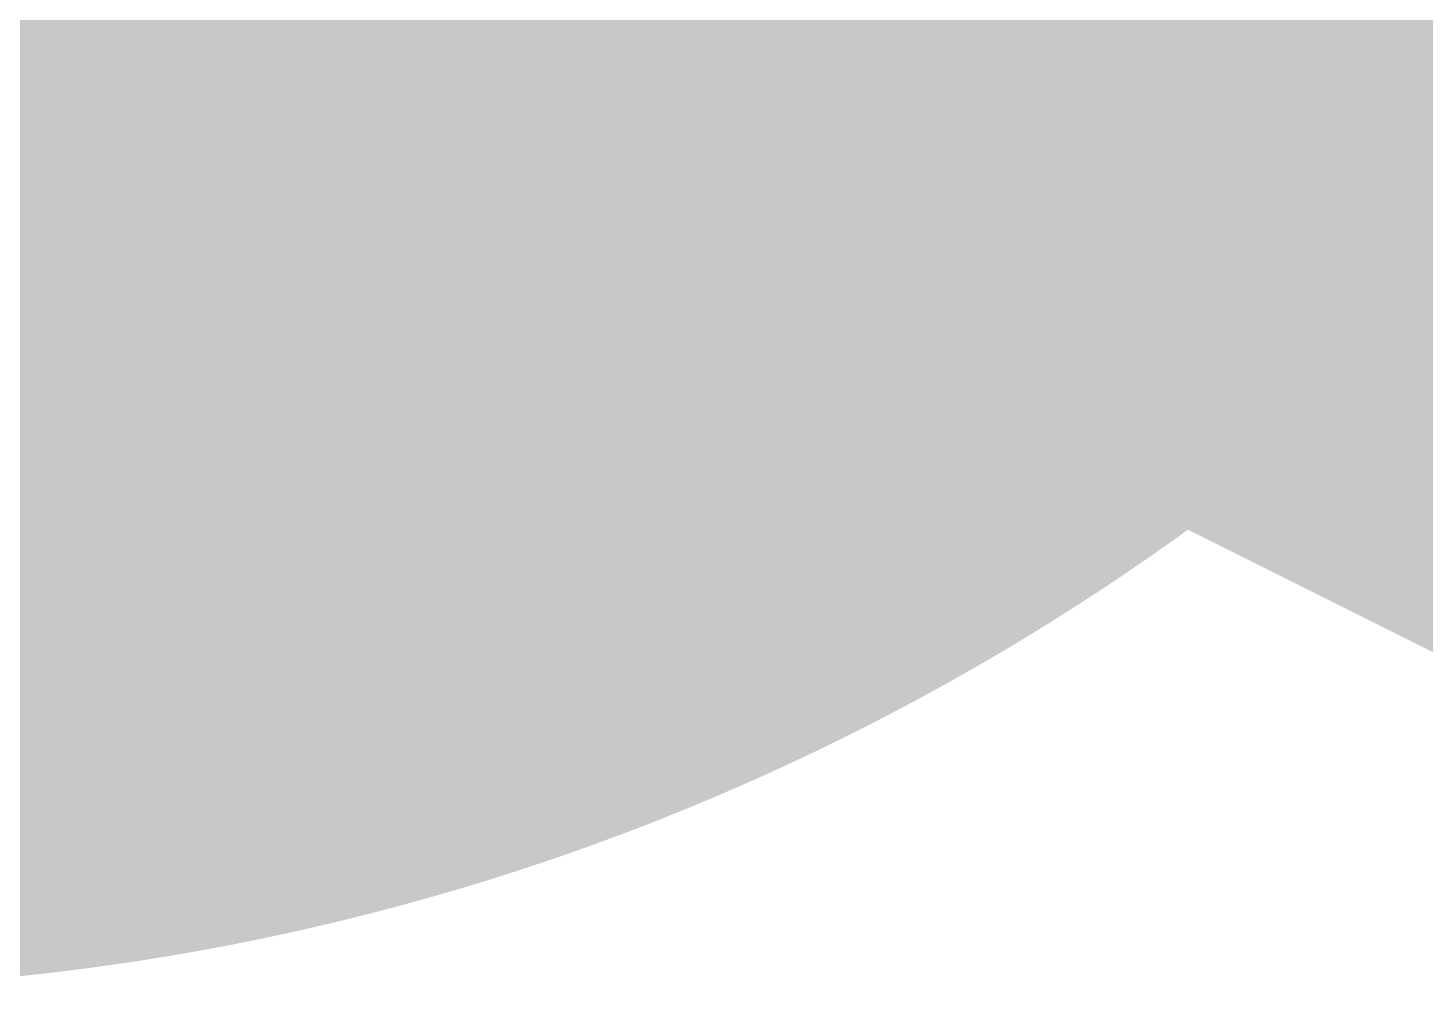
# Model space of a CAD drawing. Header units: inches. Extents: x -2 to 289, y -4 to 187.
# Drawn here: x 74.9624 to 75.1349, y 22.1861 to 22.305 of the extents above; entities that cross this region are included whole.
import ezdxf

# ---------------------------------------------------------------- set-up
doc = ezdxf.new("R2010")
doc.units = ezdxf.units.IN
for name, color, linetype in [('Bottom Layer', 5, 'Continuous'), ('Drill Drawing', 1, 'Continuous'), ('Layer 1', 16, 'Continuous'), ('Layer 2', 76, 'Continuous'), ('Top Layer', 1, 'Continuous')]:
    doc.layers.add(name, color=color, linetype=linetype)

msp = doc.modelspace()

# ---------------------------------------------------------------- hatches: boundary and pattern name
at = {"layer": 'Bottom Layer'}
h = msp.add_hatch(color=5, dxfattribs=at)
edge = h.paths.add_edge_path()
edge.add_arc((74.93, 22.48622), 0.3, 0, 360)
at = {"layer": 'Layer 1'}
h = msp.add_hatch(color=16, dxfattribs=at)
edge = h.paths.add_edge_path()
edge.add_arc((74.93, 22.48622), 0.3, 0, 360)
at = {"layer": 'Layer 2'}
h = msp.add_hatch(color=76, dxfattribs=at)
edge = h.paths.add_edge_path()
edge.add_arc((74.93, 22.48622), 0.3, 0, 360)
at = {"layer": 'Top Layer'}
h = msp.add_hatch(color=1, dxfattribs=at)
edge = h.paths.add_edge_path()
edge.add_arc((74.93, 22.48622), 0.3, 0, 360)

# ---------------------------------------------------------------- linework, layer by layer
at = {"layer": 'Drill Drawing', "const_width": 0.0508}
for points in [[(75.057, 22.48622), (75.184, 22.23222)], [(74.93, 22.35922), (75.184, 22.23222)]]:
    msp.add_lwpolyline(points, dxfattribs=at)

doc.saveas('drawing.dxf')
